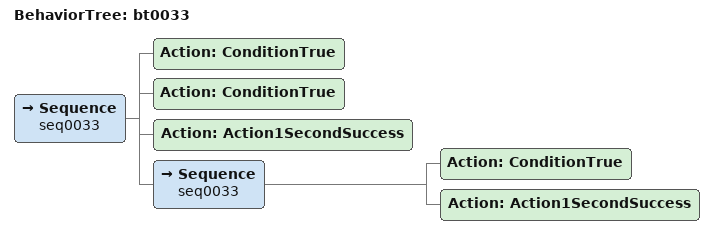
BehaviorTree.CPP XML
<root>

  <BehaviorTree ID="bt0033">
    <Sequence name="seq0033">
      <Action ID="ConditionTrue" />
      <Action ID="ConditionTrue" />
      <Action ID="Action1SecondSuccess" />
   <Sequence name="seq0033">
      <Action ID="ConditionTrue" />
      <Action ID="Action1SecondSuccess" />
    </Sequence>
    </Sequence>
  </BehaviorTree>

</root>
